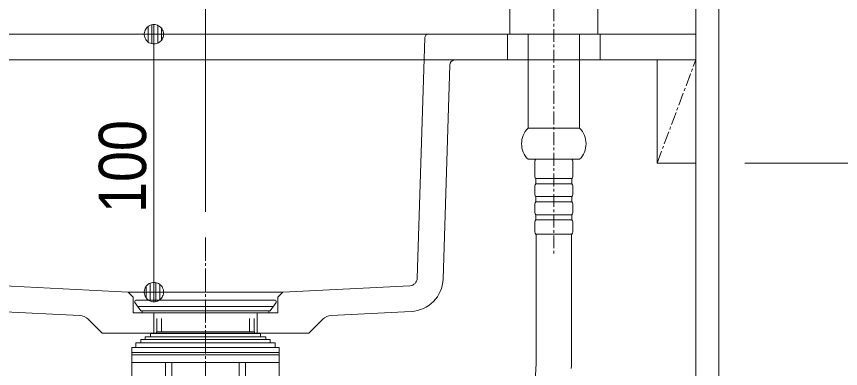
# Model space of a CAD drawing. Units: millimetres, scale not verified. Extents: x -3031 to 3031, y -1522 to 1522.
# Drawn here: x -266 to 53.4, y -209.6 to -73.1 of the extents above; entities that cross this region are included whole.
import ezdxf
from ezdxf.enums import TextEntityAlignment as Align

# ---------------------------------------------------------------- set-up
doc = ezdxf.new("R2010")
doc.units = ezdxf.units.MM
doc.header["$LTSCALE"] = 10
doc.linetypes.add('CHAIN1', pattern=[8, 5, -1, 1, -1])
doc.linetypes.add('CHAIN2', pattern=[12, 9, -1, 1, -1])
for name, color, linetype, lineweight in [('0-1_5ボウル・キャビネット', 7, 'Continuous', 9), ('0-2_2寸法-1', 7, 'Continuous', 9), ('0-3_0', 7, 'Continuous', 9), ('0-4_4給排水', 7, 'Continuous', 9)]:
    doc.layers.add(name, color=color, linetype=linetype, lineweight=lineweight)
doc.styles.add('ＭＳ Ｐゴシック', font='')
doc.styles.get('ＭＳ Ｐゴシック').set_extended_font_data('MS PGothic')

# ---------------------------------------------------------------- blocks, each defined once
blk = doc.blocks.new('グループ-7')
at = {"layer": '0-1_5ボウル・キャビネット'}
for p, q in [((5345.5, -800), (7874.5, -800)), ((7830.8, -1746.3), (7859.6, -814.5)), ((7874.5, -800), (8910, -800)), ((8180, -900), (8180, -800)), ((8540, -900), (8540, -800)), ((8910, -800), (8910, -900)), ((7930.7, -1749.4), (7956.4, -919.4)), ((7976.4, -900), (8910, -900)), ((6710, -1800), (5517.8, -1740.4)), ((7310, -1800), (7802.3, -1775.4)), ((6710, -1800), (7310, -1800)), ((6710, -1800), (6730, -1820)), ((6730, -1880), (6730, -1820)), ((7310, -1800), (7290, -1820)), ((7290, -1880), (7290, -1820)), ((6522.5, -1890.7), (5512.8, -1840.3)), ((6730, -1880), (6810, -1880)), ((6810, -1960), (6810, -1880)), ((7210, -1960), (7210, -1880)), ((7290, -1880), (7210, -1880)), ((7497.5, -1890.7), (7807.3, -1875.3)), ((7210, -1960), (6810, -1960))]:
    blk.add_line(p, q, dxfattribs=at)
for points in [[(6810, -1960), (6610, -1960), (6555.3, -1905.3)], [(7210, -1960), (7410, -1960), (7464.7, -1905.3)]]:
    blk.add_lwpolyline(points, dxfattribs=at)
for centre, radius, start, end in [((7874.5, -815), 15, 90, 178.2313), ((7976.4, -920), 20, 90, 178.2313), ((7800.8, -1745.4), 30, 272.8624, 358.2313), ((7800.8, -1745.4), 130, 272.8624, 358.2313), ((6520, -1940.7), 50, 45, 87.1376), ((7500, -1940.7), 50, 92.8624, 135)]:
    blk.add_arc(centre, radius, start, end, dxfattribs=at)
blk = doc.blocks.new('グループ-12')
at = {"layer": '0-4_4給排水', "linetype": 'CHAIN2'}
blk.add_line((7010, -1588.3), (7010, -4102.5), dxfattribs=at)
at = {"layer": '0-4_4給排水'}
for p, q in [((6736.5, -1839.9), (6759.4, -1872.5)), ((6740.6, -1832), (7010, -1832)), ((7279.4, -1832), (7010, -1832)), ((7283.5, -1839.9), (7260.6, -1872.5)), ((6747.5, -1855.5), (7010, -1855.5)), ((6759.4, -1872.5), (7010, -1872.5)), ((6764.7, -1880), (6764.7, -1872.5)), ((6764.7, -1880), (7010, -1880)), ((7272.5, -1855.5), (7010, -1855.5)), ((7260.6, -1872.5), (7010, -1872.5)), ((7255.3, -1880), (7010, -1880)), ((7255.3, -1880), (7255.3, -1872.5)), ((6821, -1902), (6821, -1953)), ((6839, -1902), (6839, -1954.5)), ((7181, -1902), (7181, -1954.5)), ((7199, -1902), (7199, -1953)), ((7010, -1974), (6776, -1974)), ((6776, -1974), (6776, -1984.5)), ((6797, -1960.5), (6797, -1974)), ((6819.5, -1954.5), (7010, -1954.5)), ((6819.5, -1954.5), (6819.5, -1960.5)), ((7200.5, -1954.5), (7010, -1954.5)), ((7010, -1974), (7244, -1974)), ((7200.5, -1954.5), (7200.5, -1960.5)), ((7223, -1960.5), (7223, -1974)), ((7244, -1974), (7244, -1984.5)), ((6740.6, -1996.5), (7010, -1996.5)), ((6740.6, -1996.5), (6740.6, -2014.5)), ((7010, -1984.5), (6759.5, -1984.5)), ((6759.5, -1984.5), (6759.5, -1996.5)), ((7010, -1984.5), (7260.5, -1984.5)), ((7279.4, -1996.5), (7010, -1996.5)), ((7260.5, -1984.5), (7260.5, -1996.5)), ((7279.4, -1996.5), (7279.4, -2014.5)), ((6723.5, -2034), (7010, -2034)), ((7010, -2014.5), (6725, -2014.5)), ((6725, -2194.5), (6725, -2014.5)), ((6725, -2043), (7010, -2043)), ((7010, -2014.5), (7295, -2014.5)), ((7296.5, -2034), (7010, -2034)), ((7295, -2043), (7010, -2043)), ((7295, -2194.5), (7295, -2014.5)), ((6725, -2073), (7010, -2073)), ((6855.5, -2073), (6855.5, -2214)), ((7295, -2073), (7010, -2073)), ((7164.5, -2073), (7164.5, -2214)), ((6879.5, -2076), (6879.5, -2214)), ((7140.5, -2076), (7140.5, -2214))]:
    blk.add_line(p, q, dxfattribs=at)
for points in [[(7011.5, -1960.5), (7010, -1960.5), (6797, -1960.5)], [(7008.5, -1960.5), (7010, -1960.5), (7223, -1960.5)]]:
    blk.add_lwpolyline(points, dxfattribs=at)
for centre, start, end in [((6740.6, -1837), 152.5369, 215.0737), ((6740.6, -1837), 90, 152.5369), ((7279.4, -1837), 27.4631, 90), ((7279.4, -1837), 324.9262, 27.4631)]:
    blk.add_arc(centre, 5, start, end, dxfattribs=at)
blk = doc.blocks.new('グループ-14')
at = {"layer": '0-1_5ボウル・キャビネット', "linetype": 'CHAIN1'}
blk.add_line((8760, -1300), (8910, -900), dxfattribs=at)
at = {"layer": '0-1_5ボウル・キャビネット'}
blk.add_lwpolyline([(8760, -1300), (8910, -1300), (8910, -900), (8760, -900)], close=True, dxfattribs=at)
blk = doc.blocks.new('グループ-24')
at = {"layer": '0-4_4給排水'}
for p, q in [((8286.5, -1352), (8286.5, -1293)), ((8290.5, -1285), (8429.5, -1285)), ((8433.5, -1293), (8433.5, -1352)), ((8290.5, -1380), (8290.5, -1360)), ((8429.5, -1380), (8429.5, -1360)), ((8286.5, -1422), (8286.5, -1388)), ((8433.5, -1388), (8433.5, -1422)), ((8290.5, -1450), (8290.5, -1430)), ((8429.5, -1450), (8429.5, -1430)), ((8286.5, -1458), (8286.5, -1492)), ((8433.5, -1492), (8433.5, -1458)), ((8290.5, -1520), (8290.5, -1500)), ((8429.5, -1520), (8429.5, -1500)), ((8286.5, -1567), (8286.5, -1528)), ((8433.5, -1528), (8433.5, -1567)), ((8247.1, -3390.1), (8290.9, -2091.9))]:
    blk.add_line(p, q, dxfattribs=at)
for points in [[(8429.5, -1360), (8360, -1360), (8290.5, -1360)], [(8290.5, -1380), (8360, -1380), (8429.5, -1380)], [(8429.5, -1430), (8360, -1430), (8290.5, -1430)], [(8429.5, -1450), (8360, -1450), (8290.5, -1450)], [(8290.5, -1500), (8360, -1500), (8429.5, -1500)], [(8290.5, -1520), (8360, -1520), (8429.5, -1520)], [(8429.5, -1575), (8360, -1575), (8290.5, -1575)], [(8291.5, -2058.1), (8291.5, -1575), (8428.5, -1575), (8428.5, -2058.1)]]:
    blk.add_lwpolyline(points, dxfattribs=at)
for centre, radius, start, end in [((8296.5, -1293), 10, 126.8699, 180), ((8423.5, -1293), 10, 0, 53.1301), ((8296.5, -1352), 10, 180, 233.1301), ((8423.5, -1352), 10, 306.8699, 0), ((8296.5, -1388), 10, 126.8699, 180), ((8423.5, -1388), 10, 0, 53.1301), ((8296.5, -1422), 10, 180, 233.1301), ((8423.5, -1422), 10, 306.8699, 0), ((8423.5, -1422), 10, 306.8699, 0), ((8296.5, -1458), 10, 126.8699, 180), ((8423.5, -1458), 10, 0, 53.1301), ((8296.5, -1492), 10, 180, 233.1301), ((8423.5, -1492), 10, 306.8699, 0), ((8296.5, -1528), 10, 126.8699, 180), ((8423.5, -1528), 10, 0, 53.1301), ((8296.5, -1567), 10, 180, 233.1301), ((8423.5, -1567), 10, 306.8699, 0), ((7291.5, -2058.1), 1000, 358.0651, 0), ((7291.5, -2058.1), 1137, 358.0651, 0)]:
    blk.add_arc(centre, radius, start, end, dxfattribs=at)
blk = doc.blocks.new('グループ-25')
at = {"layer": '0-4_4給排水'}
for p, q in [((8260, -1165), (8460, -1165)), ((8460, -1285), (8260, -1285))]:
    blk.add_line(p, q, dxfattribs=at)
for points in [[(8530, -800), (8190, -800), (8190, 460), (8530, 460)], [(8460, -1165), (8260, -1165), (8260, -800), (8460, -800)]]:
    blk.add_lwpolyline(points, close=True, dxfattribs=at)
for centre, start, end in [((8319.5, -1225), 134.7603, 180), ((8400.5, -1225), 0, 45.2397), ((8319.5, -1225), 180, 225.2397), ((8400.5, -1225), 314.7603, 0)]:
    blk.add_arc(centre, 84.5, start, end, dxfattribs=at)
blk = doc.blocks.new('グループ-26')
at = {"layer": '0-4_4給排水', "linetype": 'CHAIN1'}
blk.add_line((8360, 660), (8360, -1660), dxfattribs=at)
at = {"layer": '0-4_4給排水'}
for name in ['グループ-25', 'グループ-24']:
    blk.add_blockref(name, (0, 0), dxfattribs=at)
blk = doc.blocks.new('_Dot')
at = {"layer": '0-3_0'}
for p, q in [((-5, 0), (-10, 0)), ((4.89, 1), (-4.89, 1)), ((3.99, 3), (-3.99, 3)), ((4.58, -1.99), (-4.58, -1.99)), ((3, -3.99), (-3, -3.99))]:
    blk.add_line(p, q, dxfattribs=at)
for points in [[(5, 0), (4.96, 0.63), (4.84, 1.24), (4.65, 1.84), (4.38, 2.41), (4.05, 2.94), (3.64, 3.42), (3.19, 3.85), (2.68, 4.22), (2.13, 4.52), (1.55, 4.76), (0.94, 4.91), (0.31, 4.99), (-0.31, 4.99), (-0.94, 4.91), (-1.55, 4.76), (-2.13, 4.52), (-2.68, 4.22), (-3.19, 3.85), (-3.64, 3.42), (-4.05, 2.94), (-4.38, 2.41), (-4.65, 1.84), (-4.84, 1.24), (-4.96, 0.63), (-5, 0), (0, 0)], [(-5, 0), (-4.96, -0.63), (-4.84, -1.24), (-4.65, -1.84), (-4.38, -2.41), (-4.05, -2.94), (-3.64, -3.42), (-3.19, -3.85), (-2.68, -4.22), (-2.13, -4.52), (-1.55, -4.76), (-0.94, -4.91), (-0.31, -4.99), (0.31, -4.99), (0.94, -4.91), (1.55, -4.76), (2.13, -4.52), (2.68, -4.22), (3.19, -3.85), (3.64, -3.42), (4.05, -2.94), (4.38, -2.41), (4.65, -1.84), (4.84, -1.24), (4.96, -0.63), (5, 0), (0, 0)]]:
    blk.add_lwpolyline(points, close=True, dxfattribs=at)

msp = doc.modelspace()

# ---------------------------------------------------------------- linework, layer by layer
at = {"layer": '0-1_5ボウル・キャビネット'}
msp.add_line((-2.75, -900), (-2.75, 200), dxfattribs=at)
msp.add_lwpolyline([(-443.75, -900), (6.25, -900), (6.25, 200)], dxfattribs=at)
msp.add_lwpolyline([(-382.75, -90), (-2.75, -90), (-2.75, -900), (-382.75, -900)], close=True, dxfattribs=at)
at = {"layer": '0-2_2寸法-1'}
for p, q in [((-192.75, -148.83), (-192.75, 126)), ((-212.75, -87.5), (-212.75, -172.5)), ((16.25, -130), (216.25, -130))]:
    msp.add_line(p, q, dxfattribs=at)

# ---------------------------------------------------------------- block references
at = {"layer": '0-1_5ボウル・キャビネット', "xscale": 0.1, "yscale": 0.1}
for name in ['グループ-7', 'グループ-14']:
    msp.add_blockref(name, (-893.75, 0), dxfattribs=at)
at = {"layer": '0-2_2寸法-1', "xscale": 0.7503418, "yscale": 0.7503418}
for p, rotation in [((-212.75, -80), 90), ((-212.75, -180), 270)]:
    msp.add_blockref('_Dot', p, dxfattribs=dict(at, rotation=rotation))
at = {"layer": '0-4_4給排水', "xscale": 0.1, "yscale": 0.1}
for name in ['グループ-26', 'グループ-12']:
    msp.add_blockref(name, (-893.75, 0), dxfattribs=at)

# ---------------------------------------------------------------- texts
at = {"layer": '0-2_2寸法-1', "style": 'ＭＳ Ｐゴシック', "width": 0.9}
msp.add_text('100', height=18.33, rotation=90, dxfattribs=at).set_placement((-210.27, -149.31), align=Align.BOTTOM_LEFT)

doc.saveas('drawing.dxf')
